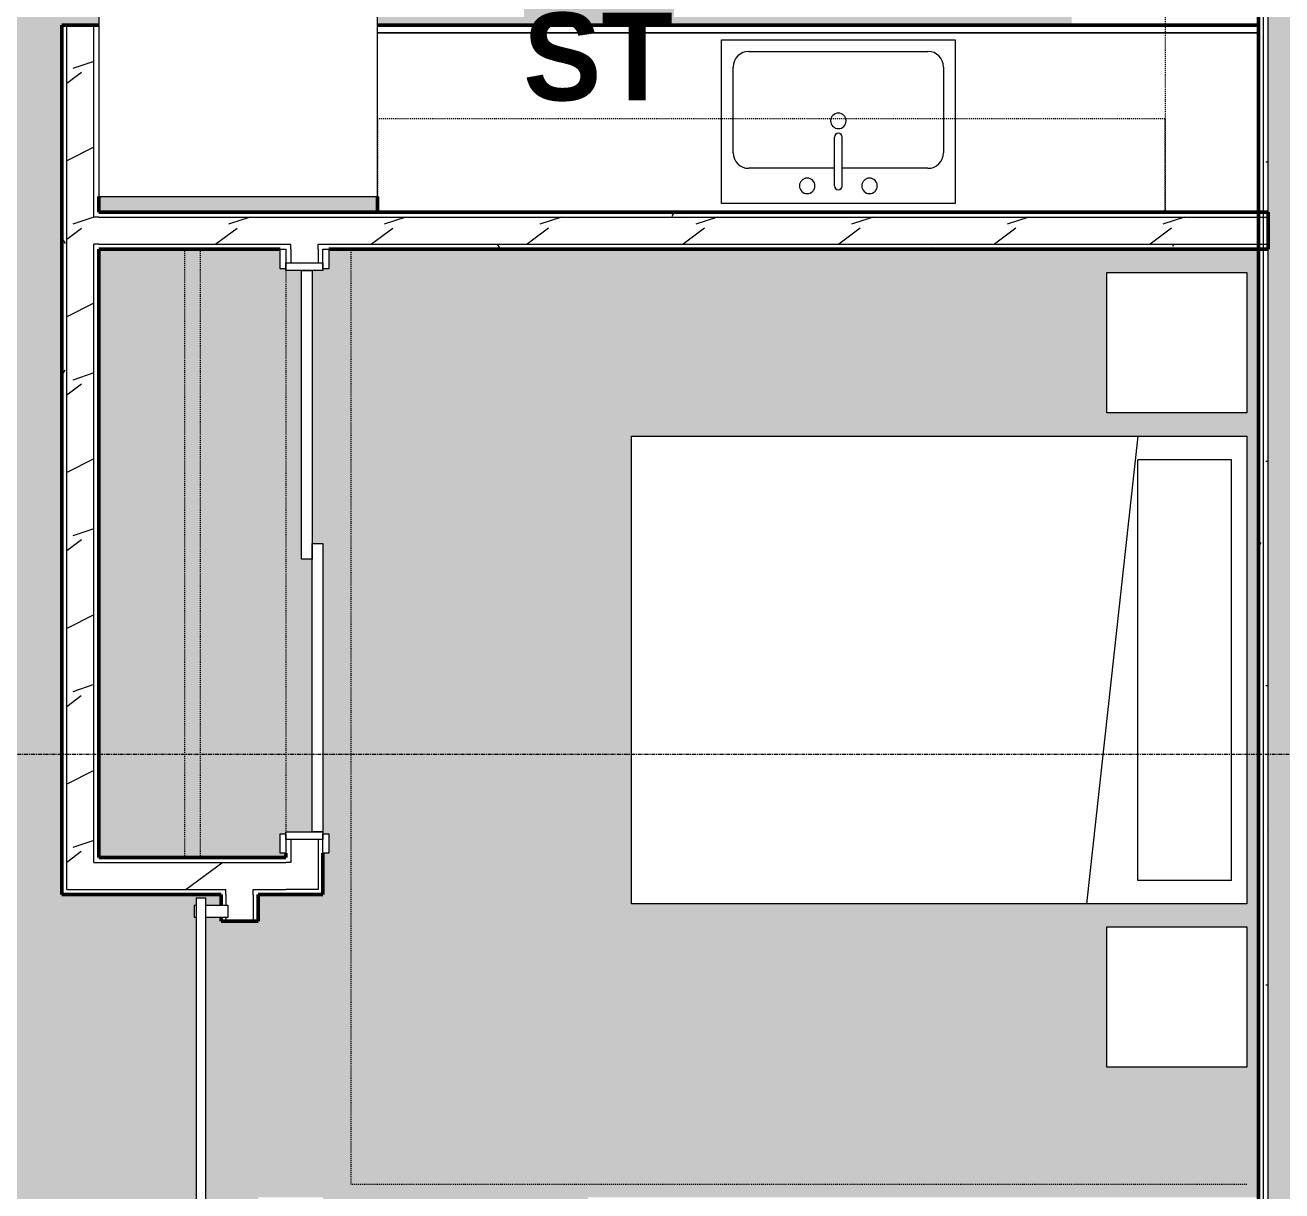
# Model space of a CAD drawing. Header units: inches. Extents: x -4292 to -464, y 9706 to 12474.
# Drawn here: x -3096.8 to -2935.5, y 11791.2 to 11940.8 of the extents above; entities that cross this region are included whole.
import ezdxf

# ---------------------------------------------------------------- set-up
doc = ezdxf.new("R2010")
doc.units = ezdxf.units.IN
doc.header["$MEASUREMENT"] = 0
doc.linetypes.add('Dash', pattern=[0.25, 0.125, -0.125])
doc.linetypes.add('Grid Line 1_2_', pattern=[0.875, 0.5, -0.125, 0.125, -0.125])
for name, color, linetype, lineweight in [('A-AREA-IDEN', 2, 'Continuous', 9), ('A-AREA-PATT-4', 254, 'Continuous', 9), ('A-DOOR-1', 7, 'Continuous', 9), ('A-DOOR-2', 90, 'Continuous', 20), ('A-DOOR-3', 50, 'Continuous', 13), ('A-DOOR-FRAM-1', 90, 'Continuous', 20), ('A-WALL', 113, 'Continuous', 13), ('A-WALL-2', 250, 'Continuous', 50), ('A-WALL-3', 50, 'Continuous', 13), ('A-WALL-PATT-1', 7, 'Continuous', 9), ('A-WALL-PATT-2', 8, 'Continuous', 9), ('A-WALL-PATT-5', 111, 'Continuous', 9), ('I-FURN-1', 7, 'Continuous', 9), ('I-FURN-HDLN-1', 7, 'Dash', 9), ('I-WALL-1', 2, 'Continuous', 50), ('P-SANR-FIXT-1', 7, 'Continuous', 9), ('Q-CASE-1', 250, 'Continuous', 50), ('Q-CASE-2', 7, 'Continuous', 9), ('Q-CASE-HDLN-1', 7, 'Dash', 9), ('Q-SPCQ-1', 7, 'Continuous', 9), ('S-GRID-1', 1, 'Grid Line 1_2_', 9)]:
    doc.layers.add(name, color=color, linetype=linetype, lineweight=lineweight)
doc.styles.add('Century Gothic_B', font='GOTHICB.TTF', dxfattribs={"height": 11.25})
pattern_1 = [(0, (0, 0), (38.4, 9.6), [1.584, -27.216, 1.584, -27.216, -153.6]), (0, (0, 0), (38.4, 9.6), [-57.6, 1.584, -56.016, 1.584, -27.216, -67.2]), (0, (0, 0), (38.4, 9.6), [-144, 1.584, -17.616, 1.584, -46.416]), (120, (14.4, 4.8), (-27.513844, 28.4553755), [1.584, -27.216, 1.584, -27.216, -153.6]), (120, (14.4, 4.8), (-27.513844, 28.4553755), [-57.6, 1.584, -56.016, 1.584, -27.216, -67.2]), (120, (14.4, 4.8), (-27.513844, 28.4553755), [-144, 1.584, -17.616, 1.584, -46.416]), (240, (19.2, 24), (-10.886156, -38.0553755), [1.584, -27.216, 1.584, -27.216, -153.6]), (240, (19.2, 24), (-10.886156, -38.0553755), [-57.6, 1.584, -56.016, 1.584, -27.216, -67.2]), (240, (19.2, 24), (-10.886156, -38.0553755), [-144, 1.584, -17.616, 1.584, -46.416])]
pattern_2 = [(216.87, (7.997, 19.992), (59.9755286, 39.9843071), [9.996, -89.964]), (206.565, (19.992, 13.994), (-19.991807, -19.992219), [22.352, -22.352]), (198.435, (19.992, 3.998), (-39.983821, -19.991955), [12.644, -50.576])]

msp = doc.modelspace()

# ---------------------------------------------------------------- hatches: boundary and pattern name
at = {"layer": 'A-AREA-PATT-4'}
h = msp.add_hatch(color=256, dxfattribs=at)
h.paths.add_polyline_path([(-3003.59, 11722.64), (-3000.5, 11722.64), (-3000.5, 11730.1), (-3000.37, 11731.06), (-3000, 11731.96), (-2999.41, 11732.73), (-2998.64, 11733.32), (-2997.74, 11733.69), (-2996.7, 11733.82), (-2995.39, 11733.82), (-2995.73, 11736.85), (-2996.92, 11737.85), (-2997.49, 11738.85), (-2997.85, 11740.35), (-2997.94, 11740.85), (-2998.02, 11741.85), (-2997.85, 11743.84), (-2997.31, 11745.85), (-2996.58, 11747.85), (-2995.65, 11749.85), (-2994.26, 11751.85), (-2993.26, 11752.85), (-2992.4, 11753.35), (-2991.02, 11753.85), (-2990.02, 11753.85), (-2988.65, 11753.35), (-2987.78, 11752.85), (-2986.78, 11751.85), (-2985.4, 11749.85), (-2984.46, 11747.85), (-2983.74, 11745.85), (-2983.2, 11743.84), (-2983.02, 11741.85), (-2983.2, 11740.35), (-2983.29, 11739.85), (-2983.56, 11738.85), (-2984.12, 11737.85), (-2985.31, 11736.85), (-2985.66, 11733.82), (-2984.27, 11733.82), (-2983.31, 11733.69), (-2982.41, 11733.32), (-2981.64, 11732.73), (-2981.05, 11731.96), (-2980.67, 11731.06), (-2980.55, 11730.1), (-2980.55, 11722.64), (-2974.52, 11722.64), (-2974.52, 11724.5), (-2969.77, 11724.5), (-2969.77, 11722.64), (-2938.52, 11722.64), (-2938.52, 11744.88), (-2969.77, 11744.88), (-2969.77, 11744.5), (-2974.52, 11744.5), (-2974.52, 11749.63), (-2938.52, 11749.63), (-2938.52, 11785.63), (-3024.6, 11785.63), (-3024.6, 11786.5), (-2988.6, 11786.5), (-2988.6, 11789.5), (-3024.6, 11789.5), (-3024.6, 11790.38), (-2938.52, 11790.38), (-2938.52, 11912.01), (-3057.85, 11912.01), (-3057.85, 11909.51), (-3058.6, 11909.51), (-3058.6, 11909.26), (-3059.98, 11909.26), (-3059.98, 11874.26), (-3058.6, 11874.26), (-3058.6, 11837.01), (-3057.85, 11837.01), (-3057.85, 11834.51), (-3058.6, 11834.51), (-3058.6, 11829.21), (-3066.92, 11829.21), (-3066.92, 11825.79), (-3071.67, 11825.79), (-3071.67, 11826.29), (-3073.62, 11826.29), (-3073.62, 11787.9), (-3073.37, 11787.9), (-3073.37, 11751.9), (-3073.62, 11751.9), (-3073.62, 11750.29), (-3071.67, 11750.32), (-3071.67, 11789.79), (-3066.92, 11789.79), (-3066.92, 11790.38), (-3058.6, 11790.38), (-3058.6, 11785.63), (-3066.92, 11785.63), (-3066.92, 11746.37), (-3008.52, 11746.37), (-3008.52, 11722.64), (-3003.86, 11722.64)], flags=0)
h.paths.add_polyline_path([(-3098.91, 11740.59), (-3095.75, 11740.61), (-3095.75, 11740.65), (-3095.12, 11740.65), (-3095.12, 11742.59), (-3093.12, 11742.59), (-3093.12, 11743.59), (-3071.67, 11743.59), (-3071.67, 11748.79), (-3073.62, 11748.79), (-3073.64, 11747.79), (-3074.87, 11747.79), (-3074.87, 11748.79), (-3075.14, 11748.79), (-3075.14, 11750.29), (-3074.87, 11750.29), (-3074.87, 11751.9), (-3075.12, 11751.9), (-3075.12, 11754.23), (-3075.3, 11754.23), (-3075.3, 11755.73), (-3075.12, 11755.73), (-3075.12, 11784.06), (-3075.3, 11784.06), (-3075.3, 11784.17), (-3075.37, 11784.23), (-3075.37, 11784.55), (-3075.62, 11784.55), (-3075.62, 11784.16), (-3075.87, 11784.21), (-3075.87, 11787.15), (-3075.62, 11787.1), (-3075.62, 11784.9), (-3075.37, 11784.95), (-3075.37, 11785.28), (-3075.3, 11785.28), (-3075.3, 11785.56), (-3075.12, 11785.56), (-3075.12, 11787.9), (-3074.87, 11787.9), (-3074.87, 11826.29), (-3075.14, 11826.29), (-3075.14, 11827.79), (-3074.87, 11827.79), (-3074.85, 11828.79), (-3073.62, 11828.79), (-3073.62, 11827.79), (-3071.67, 11827.79), (-3071.67, 11829.21), (-3092.12, 11829.21), (-3092.12, 11940.76), (-3087.37, 11940.76), (-3087.37, 11948.76), (-3051.62, 11948.76), (-3051.62, 11940.76), (-2962.52, 11940.76), (-2962.52, 12073.03), (-2970.03, 12073.03), (-2970.03, 12078.41), (-2965.28, 12078.41), (-2965.28, 12077.78), (-2938.52, 12077.78), (-2938.52, 12109.71), (-2965.28, 12109.71), (-2965.28, 12108.41), (-2970.03, 12108.41), (-2970.03, 12109.71), (-3097.13, 12109.71), (-3097.13, 12076.85), (-3103.17, 12076.85), (-3103.17, 12081.6), (-3101.88, 12081.6), (-3101.88, 12109.75), (-3098.91, 12109.75), (-3098.91, 12113.59), (-3136.94, 12113.59), (-3136.94, 12109.96), (-3134.12, 12109.96), (-3134.12, 12081.6), (-3133.17, 12081.6), (-3133.17, 12076.85), (-3134.12, 12076.85), (-3134.12, 12066.98), (-3118, 12066.98), (-3118, 12048.98), (-3122, 12048.98), (-3122, 12012.98), (-3118, 12012.98), (-3118, 11994.98), (-3134.12, 11994.98), (-3134.12, 11743.59), (-3133.12, 11743.59), (-3133.12, 11742.59), (-3131.12, 11742.59), (-3131.12, 11740.65), (-3130.5, 11740.61), (-3130.5, 11740.59), (-3118.95, 11740.59)], flags=0)
h.paths.add_polyline_path([(-3130.11, 11742.59), (-3131.12, 11742.59), (-3131.12, 11778.59), (-3129.37, 11778.59), (-3129.37, 11742.59), (-3129.85, 11742.59)], flags=0)
h.paths.add_polyline_path([(-2953.27, 11807.08), (-2958, 11807.08), (-2958, 11825.08), (-2940, 11825.08), (-2940, 11807.08), (-2941.22, 11807.08)], flags=0)
h.paths.add_polyline_path([(-2953.56, 11828.01), (-3019, 11828.01), (-3019, 11888.01), (-2940, 11888.01), (-2940, 11828.01), (-2953.27, 11828.01)], flags=0)
h.paths.add_polyline_path([(-3087.37, 11833.96), (-3063.35, 11833.96), (-3063.35, 11834.51), (-3064.1, 11834.51), (-3064.1, 11837.01), (-3063.35, 11837.01), (-3063.35, 11837.26), (-3059.98, 11837.26), (-3059.98, 11872.26), (-3061.35, 11872.26), (-3061.35, 11909.26), (-3063.35, 11909.26), (-3063.35, 11909.51), (-3064.1, 11909.51), (-3064.1, 11912.01), (-3087.37, 11912.01), (-3087.37, 11837.59)], flags=0)
h.paths.add_polyline_path([(-2943.23, 11891.01), (-2958, 11891.01), (-2958, 11909.01), (-2940, 11909.01), (-2940, 11891.01)], flags=0)
h.paths.add_polyline_path([(-3059.23, 11916.76), (-3051.62, 11916.76), (-3051.62, 11918.76), (-3087.37, 11918.76), (-3087.37, 11916.76), (-3061.38, 11916.76)], flags=0)
h.paths.add_polyline_path([(-3058.04, 11985.47), (-3062, 11985.47), (-3062, 11991.47), (-3063, 11991.47), (-3063, 12063.47), (-3062, 12063.47), (-3062, 12069.47), (-3027, 12069.47), (-3027, 11985.47), (-3051.8, 11985.47)], flags=0)
h.paths.add_polyline_path([(-3078, 12000.47), (-3108, 12000.47), (-3108, 12060.47), (-3078, 12060.47), (-3078, 12031.24)], flags=0)
h.paths.add_polyline_path([(-2962.52, 12081.41), (-2966.11, 12081.41), (-2966.11, 12106.41), (-2940.11, 12106.41), (-2940.11, 12081.41), (-2961.52, 12081.41)], flags=0)
h.paths.add_polyline_path([(-3130.36, 12083), (-3130.91, 12083), (-3130.91, 12083.5), (-3131.92, 12083.5), (-3131.92, 12108.75), (-3103.92, 12108.75), (-3103.92, 12083.5), (-3113.43, 12083.5), (-3113.46, 12083), (-3113.92, 12083), (-3113.92, 12083.5), (-3130.19, 12083.5), (-3130.22, 12083), (-3130.28, 12083)], flags=0)
at = {"layer": 'A-WALL-PATT-1'}
h = msp.add_hatch(dxfattribs=at)
h.set_pattern_fill('FP_1', color=256, style=0, pattern_type=2)
h.set_pattern_definition(pattern_1)
h.paths.add_polyline_path([(-3092.12, 11829.84), (-3091.5, 11829.84), (-3091.5, 11940.76), (-3092.12, 11940.76), (-3092.12, 11833.34)], flags=0)
h = msp.add_hatch(dxfattribs=at)
h.set_pattern_fill('FP_1', color=256, style=0, pattern_type=2)
h.set_pattern_definition(pattern_1)
h.paths.add_polyline_path([(-2961.52, 11916.14), (-2938.52, 11916.14), (-2938.52, 11916.76), (-3087.37, 11916.76), (-3087.37, 11916.14), (-3008.69, 11916.14)], flags=0)
h = msp.add_hatch(dxfattribs=at)
h.set_pattern_fill('FP_1', color=256, style=0, pattern_type=2)
h.set_pattern_definition(pattern_1)
h.paths.add_polyline_path([(-3064.1, 11912.01), (-3062.73, 11912.01), (-3062.73, 11912.64), (-3087.37, 11912.64), (-3087.37, 11912.01)], flags=0)
h.paths.add_polyline_path([(-3058.32, 11912.01), (-2938.52, 11912.01), (-2938.52, 11912.64), (-3059.23, 11912.64), (-3059.23, 11912.01), (-3058.6, 11912.01)], flags=0)
h = msp.add_hatch(dxfattribs=at)
h.set_pattern_fill('FP_1', color=256, style=0, pattern_type=2)
h.set_pattern_definition(pattern_1)
h.paths.add_polyline_path([(-3071.67, 11742.34), (-3071.05, 11742.34), (-3071.05, 11748.79), (-3071.67, 11748.79)], flags=0)
h.paths.add_polyline_path([(-3071.67, 11750.29), (-3071.05, 11750.29), (-3071.05, 11789.79), (-3071.67, 11789.79), (-3071.67, 11750.99)], flags=0)
h.paths.add_polyline_path([(-3071.67, 11825.79), (-3071.05, 11825.79), (-3071.05, 11826.29), (-3071.67, 11826.29)], flags=0)
h.paths.add_polyline_path([(-3071.41, 11827.79), (-3071.05, 11827.79), (-3071.05, 11829.21), (-3071.67, 11829.21), (-3071.67, 11827.79)], flags=0)
at = {"layer": 'A-WALL-PATT-2'}
h = msp.add_hatch(dxfattribs=at)
h.set_pattern_fill('FP_2', color=256, style=0, pattern_type=2)
h.set_pattern_definition(pattern_2)
h.paths.add_polyline_path([(-3091.5, 11833.34), (-3088, 11833.34), (-3088, 11940.76), (-3091.5, 11940.76), (-3091.5, 11833.96)], flags=0)
h = msp.add_hatch(dxfattribs=at)
h.set_pattern_fill('FP_2', color=256, style=0, pattern_type=2)
h.set_pattern_definition(pattern_2)
h.paths.add_polyline_path([(-3088, 11912.64), (-2937.27, 11912.64), (-2937.27, 11916.14), (-3088, 11916.14)], flags=0)
h = msp.add_hatch(dxfattribs=at)
h.set_pattern_fill('FP_2', color=256, style=0, pattern_type=2)
h.set_pattern_definition(pattern_2)
h.paths.add_polyline_path([(-3071.05, 11829.84), (-3062.73, 11829.84), (-3062.73, 11833.34), (-3091.5, 11833.34), (-3091.5, 11829.84), (-3077.6, 11829.84)], flags=0)
h = msp.add_hatch(dxfattribs=at)
h.set_pattern_fill('FP_2', color=256, style=0, pattern_type=2)
h.set_pattern_definition(pattern_2)
h.paths.add_polyline_path([(-3071.05, 11742.34), (-3067.55, 11742.34), (-3067.56, 11789.79), (-3071.05, 11789.79), (-3071.05, 11750.29), (-3070.77, 11750.29), (-3070.77, 11748.79), (-3071.05, 11748.79)], flags=0)
h.paths.add_polyline_path([(-3067.55, 11825.79), (-3067.55, 11829.84), (-3071.05, 11829.84), (-3071.05, 11827.79), (-3070.77, 11827.79), (-3070.77, 11826.29), (-3071.05, 11826.29), (-3071.05, 11825.79), (-3070.77, 11825.79)], flags=0)
at = {"layer": 'A-WALL-PATT-5'}
h = msp.add_hatch(dxfattribs=at)
h.set_pattern_fill('FP_1', color=256, style=0, pattern_type=2)
h.set_pattern_definition(pattern_1)
h.paths.add_polyline_path([(-2937.9, 11722.64), (-2937.9, 11912.64), (-2938.52, 11912.64), (-2938.52, 11722.64)], flags=0)
h.paths.add_polyline_path([(-2937.9, 11916.14), (-2937.9, 12109.96), (-2938.52, 12109.96), (-2938.52, 11916.14)], flags=0)
h = msp.add_hatch(dxfattribs=at)
h.set_pattern_fill('FP_1', color=256, style=0, pattern_type=2)
h.set_pattern_definition(pattern_1)
h.paths.add_polyline_path([(-2937.9, 11722.01), (-2937.27, 11722.02), (-2937.27, 11912.64), (-2937.9, 11912.64), (-2937.9, 11722.64)], flags=0)
h.paths.add_polyline_path([(-2937.27, 11916.14), (-2937.27, 12109.96), (-2937.9, 12109.96), (-2937.9, 11916.14), (-2937.59, 11916.14)], flags=0)
h = msp.add_hatch(dxfattribs=at)
h.set_pattern_fill('FP_66', color=256, style=0, pattern_type=2)
h.set_pattern_definition([(161.57, (0.6, 0.6), (-4.80033747, -0.00041462), [0, -34.152, 3.792, 0]), (18.43, (-0.6, 0.6), (-4.80033747, 0.00041462), [0, -34.152, 3.792, 0]), (108.43, (0.6, 0.6), (2.39913218, -12.00105099), [11.382, -26.562]), (71.57, (-0.6, 0.6), (2.39913218, 12.00105099), [11.382, -26.562])])
h.paths.add_polyline_path([(-2933.77, 11721.39), (-2933.77, 12109.96), (-2937.27, 12109.96), (-2937.27, 11721.39)], flags=0)

# ---------------------------------------------------------------- linework, layer by layer
at = {"layer": 'A-DOOR-1'}
for p, q in [((-3064.1, 11912.01), (-3063.35, 11912.01)), ((-3064.1, 11909.51), (-3064.1, 11912.01)), ((-3063.35, 11912.01), (-3063.35, 11909.51)), ((-3058.6, 11912.01), (-3057.85, 11912.01)), ((-3058.6, 11909.51), (-3058.6, 11912.01)), ((-3057.85, 11912.01), (-3057.85, 11909.51)), ((-3063.35, 11909.51), (-3064.1, 11909.51)), ((-3057.85, 11909.51), (-3058.6, 11909.51)), ((-3064.1, 11837.01), (-3063.35, 11837.01)), ((-3064.1, 11834.51), (-3064.1, 11837.01)), ((-3063.35, 11837.01), (-3063.35, 11834.51)), ((-3058.6, 11837.01), (-3057.85, 11837.01)), ((-3058.6, 11834.51), (-3058.6, 11837.01)), ((-3057.85, 11837.01), (-3057.85, 11834.51)), ((-3063.35, 11834.51), (-3064.1, 11834.51)), ((-3057.85, 11834.51), (-3058.6, 11834.51))]:
    msp.add_line(p, q, dxfattribs=at)
at = {"layer": 'A-DOOR-2'}
for p, q in [((-3061.35, 11909.26), (-3059.98, 11909.26)), ((-3061.35, 11872.26), (-3061.35, 11909.26)), ((-3059.98, 11909.26), (-3059.98, 11872.26)), ((-3059.98, 11874.26), (-3058.6, 11874.26)), ((-3059.98, 11837.26), (-3059.98, 11874.26)), ((-3058.6, 11874.26), (-3058.6, 11837.26)), ((-3059.98, 11872.26), (-3061.35, 11872.26)), ((-3058.6, 11837.26), (-3059.98, 11837.26))]:
    msp.add_line(p, q, dxfattribs=at)
at = {"layer": 'A-DOOR-3'}
for p, q in [((-3074.87, 11828.79), (-3074.87, 11785.23)), ((-3074.87, 11828.79), (-3074.25, 11828.79)), ((-3074.25, 11828.79), (-3073.62, 11828.79)), ((-3073.62, 11785.24), (-3073.62, 11828.79)), ((-3074.87, 11827.79), (-3075.14, 11827.79)), ((-3075.14, 11827.79), (-3075.14, 11826.29)), ((-3070.77, 11827.79), (-3073.62, 11827.79)), ((-3070.77, 11826.29), (-3070.77, 11827.79)), ((-3075.14, 11826.29), (-3074.87, 11826.29)), ((-3073.62, 11826.29), (-3070.77, 11826.29))]:
    msp.add_line(p, q, dxfattribs=at)
at = {"layer": 'A-DOOR-FRAM-1'}
for p, q in [((-3063.35, 11910.26), (-3058.6, 11910.26)), ((-3063.35, 11909.26), (-3063.35, 11910.26)), ((-3058.6, 11910.26), (-3058.6, 11909.26)), ((-3058.6, 11909.26), (-3063.35, 11909.26)), ((-3063.35, 11837.26), (-3058.6, 11837.26)), ((-3063.35, 11836.26), (-3063.35, 11837.26)), ((-3058.6, 11837.26), (-3058.6, 11836.26)), ((-3058.6, 11836.26), (-3063.35, 11836.26))]:
    msp.add_line(p, q, dxfattribs=at)
at = {"layer": 'A-WALL'}
for p, q in [((-2937.9, 11722.01), (-2937.9, 12109.96)), ((-2937.27, 11721.39), (-2937.27, 12109.96))]:
    msp.add_line(p, q, dxfattribs=at)
at = {"layer": 'A-WALL-2'}
for p, q in [((-3092.12, 11940.76), (-3092.12, 11833.96)), ((-3087.37, 11940.76), (-3092.12, 11940.76)), ((-3087.37, 11916.76), (-3087.37, 11918.76)), ((-2937.27, 11916.76), (-3087.37, 11916.76)), ((-2937.27, 11912.01), (-2937.27, 11916.76)), ((-3087.37, 11912.01), (-3064.1, 11912.01)), ((-3087.37, 11833.96), (-3087.37, 11912.01)), ((-3057.85, 11912.01), (-2937.27, 11912.01)), ((-3092.12, 11833.96), (-3092.12, 11829.84)), ((-3063.35, 11833.96), (-3087.37, 11833.96)), ((-3063.35, 11834.51), (-3063.35, 11833.96)), ((-3058.6, 11829.21), (-3058.6, 11834.51)), ((-3092.12, 11829.84), (-3092.12, 11829.21)), ((-3092.12, 11829.21), (-3071.67, 11829.21)), ((-3071.67, 11829.21), (-3071.67, 11827.79)), ((-3066.92, 11825.79), (-3066.92, 11829.21)), ((-3066.92, 11829.21), (-3063.35, 11829.21)), ((-3063.35, 11829.21), (-3059.23, 11829.21)), ((-3059.23, 11829.21), (-3058.6, 11829.21)), ((-3071.67, 11826.29), (-3071.67, 11825.79)), ((-3071.67, 11825.79), (-3066.92, 11825.79))]:
    msp.add_line(p, q, dxfattribs=at)
at = {"layer": 'A-WALL-3'}
for p, q in [((-3091.5, 11833.96), (-3091.5, 11940.76)), ((-3088, 11916.14), (-3088, 11940.76)), ((-3087.37, 11916.14), (-3088, 11916.14)), ((-3087.37, 11916.14), (-2937.27, 11916.14)), ((-3087.37, 11912.64), (-3088, 11912.64)), ((-3088, 11833.96), (-3088, 11912.64)), ((-3087.37, 11912.64), (-3062.73, 11912.64)), ((-3062.73, 11912.01), (-3062.73, 11912.64)), ((-3059.23, 11912.01), (-3059.23, 11912.64)), ((-3059.23, 11912.64), (-2937.27, 11912.64)), ((-3062.73, 11912.01), (-3062.73, 11910.26)), ((-3059.23, 11912.01), (-3059.23, 11910.26)), ((-3062.73, 11836.26), (-3062.73, 11833.34)), ((-3059.23, 11836.26), (-3059.23, 11829.84)), ((-3091.5, 11833.34), (-3091.5, 11833.96)), ((-3088, 11833.34), (-3088, 11833.96)), ((-3091.5, 11829.84), (-3091.5, 11833.34)), ((-3088, 11833.34), (-3063.35, 11833.34)), ((-3062.73, 11833.34), (-3063.35, 11833.34)), ((-3091.5, 11829.84), (-3071.05, 11829.84)), ((-3071.05, 11829.21), (-3071.05, 11829.84)), ((-3071.05, 11829.21), (-3071.05, 11827.79)), ((-3067.55, 11829.21), (-3067.55, 11829.84)), ((-3067.55, 11829.84), (-3063.35, 11829.84)), ((-3067.55, 11829.21), (-3067.55, 11825.79)), ((-3062.73, 11829.84), (-3063.35, 11829.84)), ((-3059.23, 11829.84), (-3062.73, 11829.84)), ((-3071.05, 11826.29), (-3071.05, 11825.79))]:
    msp.add_line(p, q, dxfattribs=at)
at = {"layer": 'I-FURN-1'}
for p, q in [((-2958, 11909.01), (-2940, 11909.01)), ((-2958, 11891.01), (-2958, 11909.01)), ((-2940, 11909.01), (-2940, 11891.01)), ((-2940, 11891.01), (-2958, 11891.01)), ((-3019, 11888.01), (-2940, 11888.01)), ((-3019, 11828.01), (-3019, 11888.01)), ((-2954, 11888.01), (-2960.58, 11828.01)), ((-2940, 11888.01), (-2940, 11828.01)), ((-2942, 11885.01), (-2954, 11885.01)), ((-2954, 11831.01), (-2954, 11885.01)), ((-2942, 11831.01), (-2942, 11885.01)), ((-2942, 11831.01), (-2954, 11831.01)), ((-2940, 11828.01), (-3019, 11828.01)), ((-2958, 11825.08), (-2940, 11825.08)), ((-2958, 11807.08), (-2958, 11825.08)), ((-2940, 11825.08), (-2940, 11807.08)), ((-2940, 11807.08), (-2958, 11807.08))]:
    msp.add_line(p, q, dxfattribs=at)
at = {"layer": 'I-FURN-HDLN-1'}
for p, q in [((-3055, 11792.01), (-3055, 11912.01)), ((-2940, 11792.01), (-3055, 11792.01))]:
    msp.add_line(p, q, dxfattribs=at)
at = {"layer": 'I-WALL-1'}
msp.add_line((-2938.52, 12109.96), (-2938.52, 11722.64), dxfattribs=at)
at = {"layer": 'P-SANR-FIXT-1'}
for p, q in [((-3007.45, 11938.89), (-2977.45, 11938.89)), ((-3007.45, 11917.89), (-3007.45, 11938.89)), ((-2977.45, 11938.89), (-2977.45, 11917.89)), ((-3003.95, 11937.39), (-2980.95, 11937.39)), ((-3005.95, 11924.39), (-3005.95, 11935.39)), ((-2978.95, 11935.39), (-2978.95, 11924.39)), ((-2992.95, 11920.14), (-2992.95, 11926.39)), ((-2991.95, 11920.14), (-2991.95, 11926.39)), ((-2992.95, 11922.39), (-3003.95, 11922.39)), ((-2980.95, 11922.39), (-2991.95, 11922.39)), ((-2977.45, 11917.89), (-3007.45, 11917.89))]:
    msp.add_line(p, q, dxfattribs=at)
for centre, radius, start, end in [((-3003.95, 11935.39), 2, 90, 180), ((-2980.95, 11935.39), 2, 0, 90), ((-2992.45, 11928.48), 1, 0, 180), ((-2992.45, 11928.48), 1, 180, 0), ((-2992.45, 11926.39), 0.5, 0, 180), ((-3003.95, 11924.39), 2, 180, 270), ((-2980.95, 11924.39), 2, 270, 0), ((-2996.45, 11920.14), 1, 360, 180), ((-2988.45, 11920.14), 1, 0, 180), ((-2996.45, 11920.14), 1, 180, 0), ((-2992.45, 11920.14), 0.5, 180, 0), ((-2988.45, 11920.14), 1, 180, 0)]:
    msp.add_arc(centre, radius, start, end, dxfattribs=at)
at = {"layer": 'Q-CASE-1'}
for p, q in [((-3051.62, 11940.76), (-2938.52, 11940.76)), ((-3051.62, 11916.76), (-3051.62, 11918.76))]:
    msp.add_line(p, q, dxfattribs=at)
at = {"layer": 'Q-CASE-2'}
for p, q in [((-3051.62, 11940.76), (-2938.52, 11940.76)), ((-2938.52, 11939.76), (-3051.62, 11939.76)), ((-3051.62, 11939.76), (-2938.52, 11939.76)), ((-3051.62, 11916.76), (-3051.62, 11918.76))]:
    msp.add_line(p, q, dxfattribs=at)
at = {"layer": 'Q-CASE-HDLN-1'}
for p, q in [((-2950.52, 12073.03), (-2950.52, 11916.76)), ((-2938.52, 11916.76), (-2938.52, 12073.03)), ((-3051.62, 11928.76), (-3051.62, 11916.76)), ((-2950.52, 11928.76), (-3051.62, 11928.76)), ((-2950.52, 11916.76), (-2950.52, 11928.76)), ((-3051.62, 11916.76), (-2950.52, 11916.76)), ((-2950.52, 11916.76), (-2938.52, 11916.76)), ((-3087.37, 11833.96), (-3087.37, 11912.01)), ((-3087.37, 11912.01), (-3064.1, 11912.01)), ((-3076.37, 11912.01), (-3076.37, 11833.96)), ((-3074.37, 11912.01), (-3074.37, 11833.96)), ((-3063.37, 11909.51), (-3063.37, 11837.01)), ((-3063.37, 11833.96), (-3087.37, 11833.96)), ((-3063.37, 11834.51), (-3063.37, 11833.96))]:
    msp.add_line(p, q, dxfattribs=at)
at = {"layer": 'Q-SPCQ-1'}
for p, q in [((-3087.37, 11948.76), (-3087.37, 11918.76)), ((-3051.62, 11918.76), (-3051.62, 11948.76)), ((-3087.37, 11918.76), (-3051.62, 11918.76))]:
    msp.add_line(p, q, dxfattribs=at)
at = {"layer": 'S-GRID-1'}
msp.add_line((-464.45, 11847.19), (-4232.19, 11847.19), dxfattribs=at)

# ---------------------------------------------------------------- texts
at = {"layer": 'A-AREA-IDEN', "insert": (-3032.9, 11942.36), "char_height": 11.25, "width": 18.18, "attachment_point": 1, "style": 'Century Gothic_B'}
msp.add_mtext('ST', dxfattribs=at)

doc.saveas('drawing.dxf')
